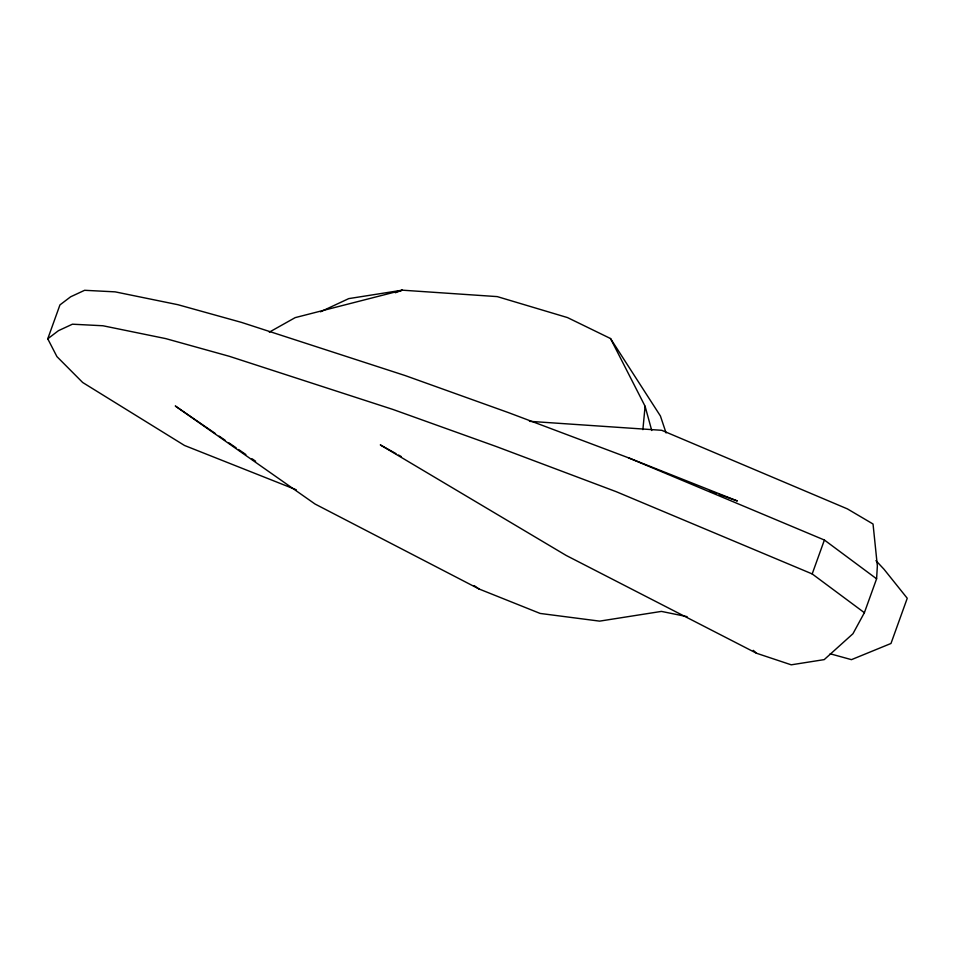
<?xml version="1.0" encoding="UTF-8"?>
<svg xmlns="http://www.w3.org/2000/svg" width="955" height="955" viewBox="0 0 955 955"><rect width="100%" height="100%" fill="white"/><g stroke="black" fill="none" stroke-linecap="round" stroke-linejoin="round"><path stroke-width="1.43" d="M395.931 453.601L380.305 444.911L566.124 555.416L756.527 653.256L791.241 664.823L824.213 659.619L852.946 633.738L864.382 612.704L876.595 578.814L877.359 565.933L873.037 524.009L847.383 508.884L661.72 430.299L529.464 421.322M642.882 429.655L645.091 406.269L610.508 338.524L567.509 317.585L497.257 296.611L402.318 290.177L348.73 298.617L320.51 311.796M296.325 489.82L184.494 445.46L82.655 382.478L56.93 356.609L47.75 338.81L59.95 304.908L70.634 296.802L84.613 290.296L115.149 291.86L177.917 304.705L241.543 322.408L405.195 375.578L508.526 412.644L628.402 457.779L737.356 500.981L719.211 494.463M864.382 612.704L812.192 573.931L824.392 540.029L628.402 457.779M47.75 338.81L58.422 330.693L72.413 324.199L102.949 325.762L165.716 338.607L229.331 356.311L392.983 409.468L496.314 446.546L616.202 491.682L812.192 573.931M269.322 332.149L295.179 317.633L402.318 290.177L395.334 292.755M687.111 616.655L661.433 611.403L599.609 621.132L540.16 613.444L478.98 588.96L315.043 504.025L175.278 405.982L215.448 433.606M830.158 653.781L851.454 659.654L890.979 643.479L907.25 598.272L884.008 569.252L875.938 560.633M709.434 490.954L716.417 493.46M398.533 455.058L401.136 456.502M219.101 436.113L225.189 440.303M228.83 442.81L236.136 447.835M238.571 449.507L245.877 454.532M251.965 458.722L255.606 461.229M474.134 585.606L478.98 588.96M824.392 540.029L876.595 578.814M753.292 650.355L756.527 653.256M610.508 338.524L660.418 415.998L666.077 432.949M645.091 406.269L651.74 430.514"/></g></svg>
